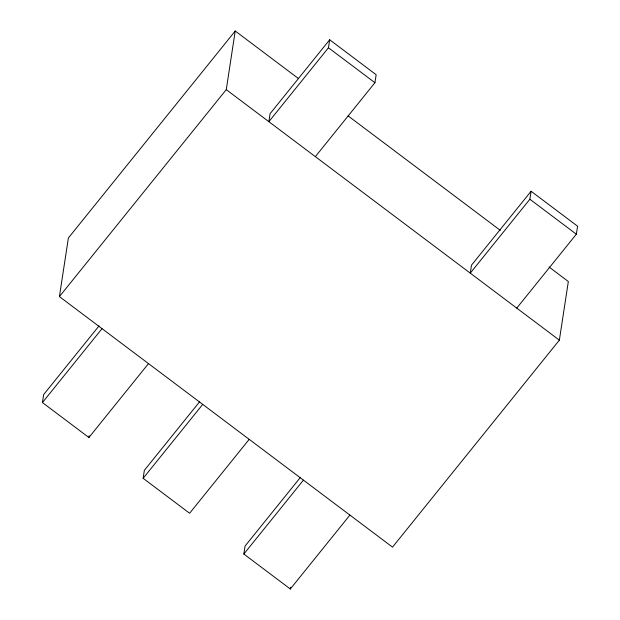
<?xml version="1.0" encoding="UTF-8"?>
<svg xmlns="http://www.w3.org/2000/svg" width="620" height="620" viewBox="0 0 620 620"><rect width="100%" height="100%" fill="white"/><g stroke="black" fill="none" stroke-linecap="round" stroke-linejoin="round"><path stroke-width="0.93" d="M148.498 363.607L88.908 437.518L42.431 402.566L43.656 394.568L99.029 325.88M549.018 266.988L568.339 281.526L559.364 340.155L392.522 547.127L59.411 296.6L68.386 237.972L235.228 31L298.608 78.663M88.908 437.518L89.179 435.744M249.201 439.34L189.619 513.259L143.135 478.307L144.359 470.309L199.733 401.621M59.411 296.6L226.261 89.636L235.228 31M349.913 515.081L290.323 589L243.846 554.04L245.071 546.05L300.444 477.354M329.677 39.765L270.088 113.685L268.863 121.675L328.453 47.763L329.677 39.765L376.154 74.725L374.929 82.716L315.347 156.635M290.323 589L290.594 587.225M531.092 191.247L471.502 265.159L470.278 273.156L529.868 199.237L531.092 191.247L577.569 226.199L576.344 234.197L516.762 308.117M42.431 402.566L102.021 328.647M143.135 478.307L202.725 404.387M243.846 554.04L303.428 480.128M328.453 47.763L374.929 82.716M529.868 199.237L576.344 234.197M348.068 115.862L500.325 230.369M226.261 89.636L559.364 340.155"/></g></svg>
